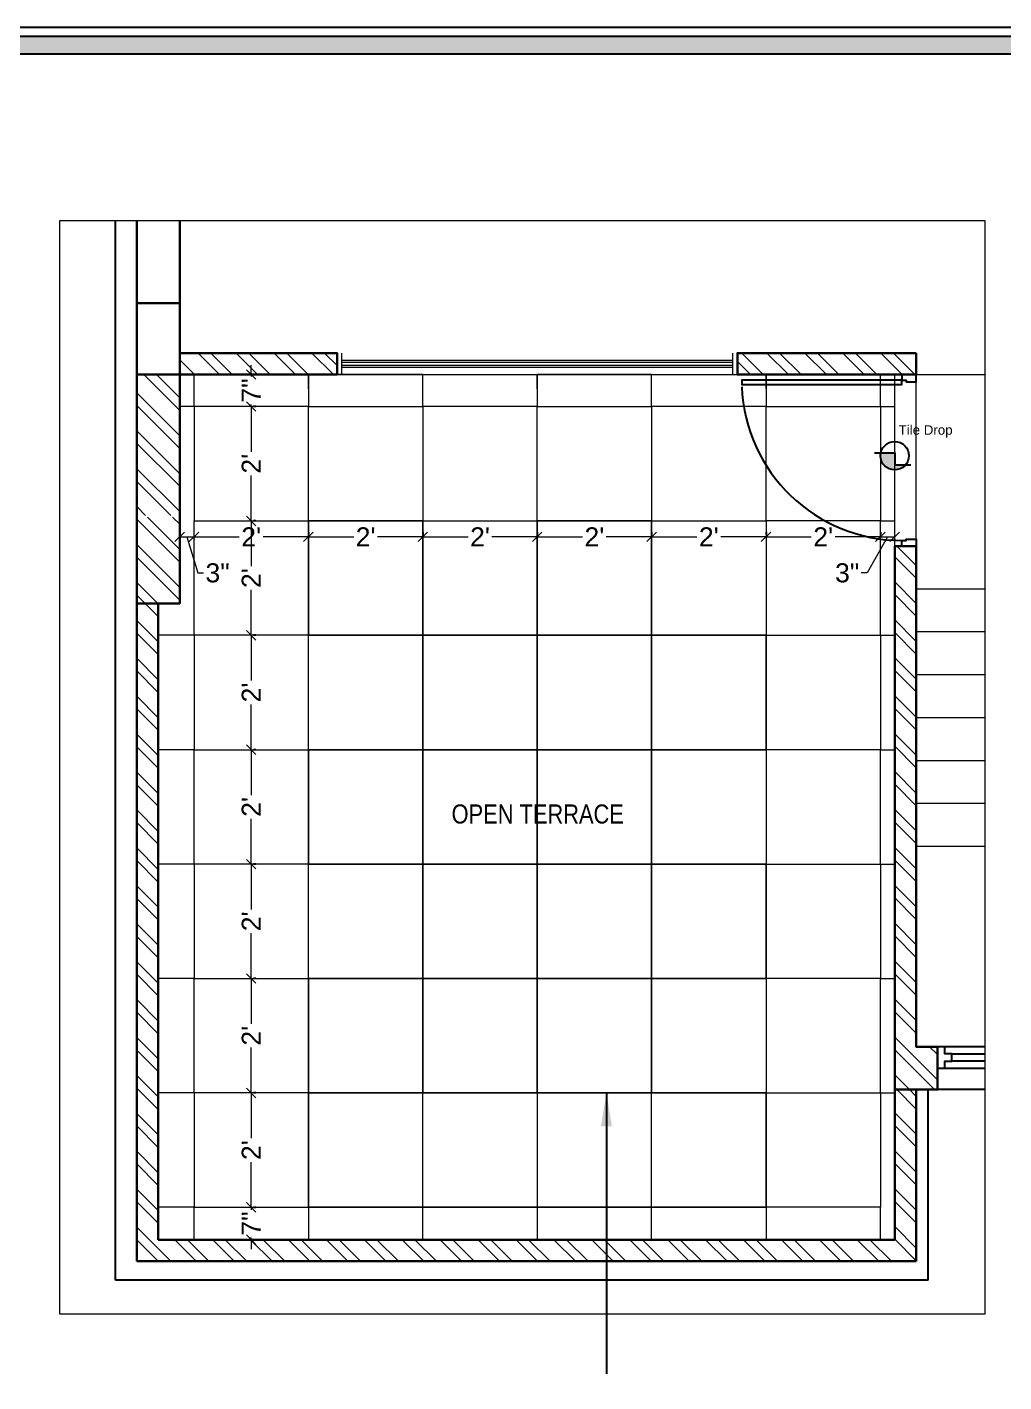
# Model space of a CAD drawing. Header units: millimetres. Extents: x 56222 to 3066687, y -650199 to -121287.
# Drawn here: x 153844 to 154049, y -179812 to -179527.7 of the extents above; entities that cross this region are included whole.
import ezdxf

# ---------------------------------------------------------------- set-up
doc = ezdxf.new("R2010")
doc.units = ezdxf.units.MM
doc.header["$MEASUREMENT"] = 0
doc.header["$PDMODE"] = 35
doc.layers.get('Defpoints').update_dxf_attribs({"color": 220})
for name, color, linetype in [('AR DOOR', 40, 'Continuous'), ('AR ELE-5', 134, 'Continuous'), ('WIN', 250, 'Continuous')]:
    doc.layers.add(name, color=color, linetype=linetype)
for name, color, linetype, lineweight in [('COLUMN', 1, 'Continuous', 30), ('dim05', 1, 'Continuous', 13), ('Electrical', 84, 'Continuous', 30), ('FIRST FLOOR ( DW_RAIL )', 7, 'Continuous', 9), ('FIRST FLOOR ( TEXT )', 7, 'Continuous', 9), ('FIRST FLOOR_( STAIR )', 251, 'Continuous', 9), ('GROUND FLOOR  ( PLINE )', 251, 'Continuous', 30), ('NAME PLATE', 7, 'Continuous', 25), ('SECOND FLOOR', 7, 'Continuous', 9), ('SECOND FLOOR  ( PLINE )', 251, 'Continuous', 30), ('wall', 7, 'Continuous', 30), ('XX~SLAB ( BEAM )~ ( DIM )', 7, 'Continuous', 9)]:
    doc.layers.add(name, color=color, linetype=linetype, lineweight=lineweight)
doc.layers.add('hatch', color=253, linetype='Continuous', lineweight=0, transparency=0.4)
doc.layers.add('XX~SLAB ( PLINE )', color=251, linetype='Continuous', plot=False)
doc.styles.add('Arial', font='arial.ttf')
doc.styles.add('Cn_BT_9 ( BOLD )', font='swisscb.ttf', dxfattribs={"height": 9})
doc.styles.add('KATHA', font='swissc.ttf')
doc.styles.get("Standard").update_dxf_attribs({"font": 'arial.ttf', "height": 6})
doc.dimstyles.new('Cn_BT_9 ( BOLD )', dxfattribs={"dimtxt": 9, "dimasz": 5, "dimexe": 1.5, "dimexo": 0, "dimgap": 0.09, "dimtad": 0, "dimzin": 3, "dimdsep": 46, "dimlunit": 4, "dimtxsty": 'Cn_BT_9 ( BOLD )', "dimblk": 'DOT', "dimcen": 0.09, "dimdle": 1.5, "dimclrd": 251, "dimclre": 251, "dimclrt": 5, "dimadec": 0, "dimazin": 0, "dimtfac": 0.75, "dimtofl": 0, "dimtmove": 0, "dimatfit": 3, "dimfxl": 0, "dimtolj": 1, "dimtzin": 0, "dimlwd": 15, "dimlwe": 15, "dimarcsym": 0})
doc.dimstyles.new('ISO-25', dxfattribs={"dimtxt": 2.5, "dimasz": 1, "dimexe": 0.5, "dimexo": 1, "dimtad": 0, "dimdec": 1, "dimlunit": 4, "dimtxsty": 'Standard', "dimblk": 'OBLIQUE', "dimcen": 2.5, "dimclrd": 1, "dimclre": 1, "dimclrt": 5, "dimadec": 0, "dimazin": 0, "dimtfac": 1, "dimtdec": 1, "dimtmove": 0, "dimatfit": 3, "dimfxl": 1, "dimlwd": -1, "dimarcsym": 0})
pattern_1 = [(135, (981.328, -40.4993), (-3.97747564, -3.97747564), []), (135, (981.328, -37.8477), (-3.97747564, -3.97747564), [])]

# ---------------------------------------------------------------- blocks, each defined once
blk = doc.blocks.new('LAYOUT FILE')
at = {"layer": 'NAME PLATE', "true_color": 0xd39e00}
h = blk.add_hatch(color=42, dxfattribs=at)
h.paths.add_polyline_path([(3346889.83, -513806.18), (3346889.83, -514260.7), (3347535.56, -514260.7), (3347535.56, -513806.18)])
h.paths.add_polyline_path([(3346894.36, -513810.71), (3347531.03, -513810.71), (3347531.03, -514256.17), (3346894.36, -514256.17)], flags=16)
at = {"layer": 'NAME PLATE', "color": 42, "true_color": 0xd39e00}
for points in [[(3346887.56, -513803.91), (3347537.83, -513803.91), (3347537.83, -514262.96), (3346887.56, -514262.96)], [(3346889.83, -513806.18), (3347535.56, -513806.18), (3347535.56, -514260.7), (3346889.83, -514260.7)], [(3346894.36, -513810.71), (3347531.03, -513810.71), (3347531.03, -514256.17), (3346894.36, -514256.17)]]:
    blk.add_lwpolyline(points, close=True, dxfattribs=at)
blk = doc.blocks.new('*U18')
for points in [[(0, 0), (0, 1120), (-30, 1120), (-30, 0)], [(40, 0), (0, 0), (0, -30), (-10, -30), (-10, -100), (40, -100)], [(-1160, 0), (-1120, 0), (-1120, -30), (-1110, -30), (-1110, -100), (-1160, -100)]]:
    blk.add_lwpolyline(points, close=True)
at = {"layer": 'AR ELE-5', "linetype": 'ByBlock', "ltscale": 15}
blk.add_arc((1.6, -0.7), 1121.6, 92.37301, 179.96526, dxfattribs=at)
blk = doc.blocks.new('DF DF D')
at = {"layer": 'WIN'}
h = blk.add_hatch(color=256, dxfattribs=at)
h.dxf.hatch_style = 1
h.paths.add_polyline_path([(3351769.17, -515756.21), (3351769.17, -515753.29, 0.049939), (3351768.58, -515753.23, 0.699776), (3351766.66, -515758.48), (3351766.66, -515756.21)])
blk.add_lwpolyline([(3351769.17, -515752), (3351769.17, -515756.21), (3351766.66, -515756.21), (3351766.66, -515759.61)], dxfattribs=at)
blk.add_circle((3351768.58, -515756.21), 2.98, dxfattribs=at)
blk = doc.blocks.new('_Oblique')
at = {"layer": 'wall', "color": 0, "lineweight": -2}
blk.add_line((-0.5, -0.5), (0.5, 0.5), dxfattribs=at)
blk = doc.blocks.new('*D268')
at = {"layer": 'Defpoints', "color": 0, "lineweight": 30, "transparency": 16777216}
for p in [(153891.05, -179600.63), (153891.05, -179607.33), (153891.05, -179607.33)]:
    blk.add_point(p, dxfattribs=at)
at = {"layer": 'dim05', "color": 1, "linetype": 'Continuous', "transparency": 16777216}
for p, q in [((153891.05, -179600.63), (153891.05, -179598.63)), ((153891.05, -179600.63), (153891.05, -179601.07)), ((153891.05, -179607.33), (153891.05, -179606.89)), ((153891.05, -179607.33), (153891.05, -179609.33))]:
    blk.add_line(p, q, dxfattribs=at)
at = {"layer": 'dim05', "color": 1, "linetype": 'Continuous', "lineweight": -2, "transparency": 16777216}
for p, q in [((153892.05, -179600.63), (153891.55, -179600.63)), ((153892.05, -179607.33), (153891.55, -179607.33))]:
    blk.add_line(p, q, dxfattribs=at)
at = {"layer": 'dim05', "color": 1, "transparency": 16777216, "xscale": 2, "yscale": 2, "zscale": 2}
for p, rotation in [((153891.05, -179600.63), 270), ((153891.05, -179607.33), 90)]:
    blk.add_blockref('_Oblique', p, dxfattribs=dict(at, rotation=rotation))
at = {"layer": 'dim05', "color": 5, "lineweight": 25, "transparency": 16777216, "insert": (153891.05, -179603.98), "char_height": 4, "attachment_point": 5, "rotation": 90, "style": 'Arial'}
blk.add_mtext('7"', dxfattribs=at)
blk = doc.blocks.new('*D269')
at = {"layer": 'Defpoints', "color": 0, "lineweight": 30, "transparency": 16777216}
for p in [(153891.05, -179607.33), (153891.05, -179631.33), (153891.05, -179631.33)]:
    blk.add_point(p, dxfattribs=at)
at = {"layer": 'dim05', "color": 1, "linetype": 'Continuous', "transparency": 16777216}
for p, q in [((153891.05, -179607.33), (153891.05, -179616.83)), ((153891.05, -179631.33), (153891.05, -179621.82))]:
    blk.add_line(p, q, dxfattribs=at)
at = {"layer": 'dim05', "color": 1, "linetype": 'Continuous', "lineweight": -2, "transparency": 16777216}
for p, q in [((153892.05, -179607.33), (153891.55, -179607.33)), ((153892.05, -179631.33), (153891.55, -179631.33))]:
    blk.add_line(p, q, dxfattribs=at)
at = {"layer": 'dim05', "color": 1, "transparency": 16777216, "xscale": 2, "yscale": 2, "zscale": 2}
for p, rotation in [((153891.05, -179607.33), 90), ((153891.05, -179631.33), 270)]:
    blk.add_blockref('_Oblique', p, dxfattribs=dict(at, rotation=rotation))
at = {"layer": 'dim05', "color": 5, "lineweight": 30, "transparency": 16777216, "insert": (153891.05, -179619.33), "char_height": 4, "attachment_point": 5, "rotation": 90, "style": 'Arial'}
blk.add_mtext("2'", dxfattribs=at)
blk = doc.blocks.new('*D270')
at = {"layer": 'Defpoints', "color": 0, "lineweight": 30, "transparency": 16777216}
for p in [(153891.05, -179631.33), (153891.05, -179655.33), (153891.05, -179655.33)]:
    blk.add_point(p, dxfattribs=at)
at = {"layer": 'dim05', "color": 1, "linetype": 'Continuous', "transparency": 16777216}
for p, q in [((153891.05, -179631.33), (153891.05, -179640.83)), ((153891.05, -179655.33), (153891.05, -179645.82))]:
    blk.add_line(p, q, dxfattribs=at)
at = {"layer": 'dim05', "color": 1, "linetype": 'Continuous', "lineweight": -2, "transparency": 16777216}
for p, q in [((153892.05, -179631.33), (153891.55, -179631.33)), ((153892.05, -179655.33), (153891.55, -179655.33))]:
    blk.add_line(p, q, dxfattribs=at)
at = {"layer": 'dim05', "color": 1, "transparency": 16777216, "xscale": 2, "yscale": 2, "zscale": 2}
for p, rotation in [((153891.05, -179631.33), 90), ((153891.05, -179655.33), 270)]:
    blk.add_blockref('_Oblique', p, dxfattribs=dict(at, rotation=rotation))
at = {"layer": 'dim05', "color": 5, "lineweight": 30, "transparency": 16777216, "insert": (153891.05, -179643.33), "char_height": 4, "attachment_point": 5, "rotation": 90, "style": 'Arial'}
blk.add_mtext("2'", dxfattribs=at)
blk = doc.blocks.new('*D271')
at = {"layer": 'Defpoints', "color": 0, "lineweight": 30, "transparency": 16777216}
for p in [(153891.05, -179655.33), (153891.05, -179679.33), (153891.05, -179679.33)]:
    blk.add_point(p, dxfattribs=at)
at = {"layer": 'dim05', "color": 1, "linetype": 'Continuous', "transparency": 16777216}
for p, q in [((153891.05, -179655.33), (153891.05, -179664.83)), ((153891.05, -179679.33), (153891.05, -179669.82))]:
    blk.add_line(p, q, dxfattribs=at)
at = {"layer": 'dim05', "color": 1, "linetype": 'Continuous', "lineweight": -2, "transparency": 16777216}
for p, q in [((153892.05, -179655.33), (153891.55, -179655.33)), ((153892.05, -179679.33), (153891.55, -179679.33))]:
    blk.add_line(p, q, dxfattribs=at)
at = {"layer": 'dim05', "color": 1, "transparency": 16777216, "xscale": 2, "yscale": 2, "zscale": 2}
for p, rotation in [((153891.05, -179655.33), 90), ((153891.05, -179679.33), 270)]:
    blk.add_blockref('_Oblique', p, dxfattribs=dict(at, rotation=rotation))
at = {"layer": 'dim05', "color": 5, "lineweight": 30, "transparency": 16777216, "insert": (153891.05, -179667.33), "char_height": 4, "attachment_point": 5, "rotation": 90, "style": 'Arial'}
blk.add_mtext("2'", dxfattribs=at)
blk = doc.blocks.new('*D272')
at = {"layer": 'Defpoints', "color": 0, "lineweight": 30, "transparency": 16777216}
for p in [(153891.05, -179679.33), (153891.05, -179703.33), (153891.05, -179703.33)]:
    blk.add_point(p, dxfattribs=at)
at = {"layer": 'dim05', "color": 1, "linetype": 'Continuous', "transparency": 16777216}
for p, q in [((153891.05, -179679.33), (153891.05, -179688.83)), ((153891.05, -179703.33), (153891.05, -179693.82))]:
    blk.add_line(p, q, dxfattribs=at)
at = {"layer": 'dim05', "color": 1, "linetype": 'Continuous', "lineweight": -2, "transparency": 16777216}
for p, q in [((153892.05, -179679.33), (153891.55, -179679.33)), ((153892.05, -179703.33), (153891.55, -179703.33))]:
    blk.add_line(p, q, dxfattribs=at)
at = {"layer": 'dim05', "color": 1, "transparency": 16777216, "xscale": 2, "yscale": 2, "zscale": 2}
for p, rotation in [((153891.05, -179679.33), 90), ((153891.05, -179703.33), 270)]:
    blk.add_blockref('_Oblique', p, dxfattribs=dict(at, rotation=rotation))
at = {"layer": 'dim05', "color": 5, "lineweight": 30, "transparency": 16777216, "insert": (153891.05, -179691.33), "char_height": 4, "attachment_point": 5, "rotation": 90, "style": 'Arial'}
blk.add_mtext("2'", dxfattribs=at)
blk = doc.blocks.new('*D273')
at = {"layer": 'Defpoints', "color": 0, "lineweight": 30, "transparency": 16777216}
for p in [(153891.05, -179703.33), (153891.05, -179727.33), (153891.05, -179727.33)]:
    blk.add_point(p, dxfattribs=at)
at = {"layer": 'dim05', "color": 1, "linetype": 'Continuous', "transparency": 16777216}
for p, q in [((153891.05, -179703.33), (153891.05, -179712.83)), ((153891.05, -179727.33), (153891.05, -179717.82))]:
    blk.add_line(p, q, dxfattribs=at)
at = {"layer": 'dim05', "color": 1, "linetype": 'Continuous', "lineweight": -2, "transparency": 16777216}
for p, q in [((153892.05, -179703.33), (153891.55, -179703.33)), ((153892.05, -179727.33), (153891.55, -179727.33))]:
    blk.add_line(p, q, dxfattribs=at)
at = {"layer": 'dim05', "color": 1, "transparency": 16777216, "xscale": 2, "yscale": 2, "zscale": 2}
for p, rotation in [((153891.05, -179703.33), 90), ((153891.05, -179727.33), 270)]:
    blk.add_blockref('_Oblique', p, dxfattribs=dict(at, rotation=rotation))
at = {"layer": 'dim05', "color": 5, "lineweight": 30, "transparency": 16777216, "insert": (153891.05, -179715.33), "char_height": 4, "attachment_point": 5, "rotation": 90, "style": 'Arial'}
blk.add_mtext("2'", dxfattribs=at)
blk = doc.blocks.new('*D274')
at = {"layer": 'Defpoints', "color": 0, "lineweight": 30, "transparency": 16777216}
for p in [(153891.05, -179727.33), (153891.05, -179751.33), (153891.05, -179751.33)]:
    blk.add_point(p, dxfattribs=at)
at = {"layer": 'dim05', "color": 1, "linetype": 'Continuous', "transparency": 16777216}
for p, q in [((153891.05, -179727.33), (153891.05, -179736.83)), ((153891.05, -179751.33), (153891.05, -179741.82))]:
    blk.add_line(p, q, dxfattribs=at)
at = {"layer": 'dim05', "color": 1, "linetype": 'Continuous', "lineweight": -2, "transparency": 16777216}
for p, q in [((153892.05, -179727.33), (153891.55, -179727.33)), ((153892.05, -179751.33), (153891.55, -179751.33))]:
    blk.add_line(p, q, dxfattribs=at)
at = {"layer": 'dim05', "color": 1, "transparency": 16777216, "xscale": 2, "yscale": 2, "zscale": 2}
for p, rotation in [((153891.05, -179727.33), 90), ((153891.05, -179751.33), 270)]:
    blk.add_blockref('_Oblique', p, dxfattribs=dict(at, rotation=rotation))
at = {"layer": 'dim05', "color": 5, "lineweight": 30, "transparency": 16777216, "insert": (153891.05, -179739.33), "char_height": 4, "attachment_point": 5, "rotation": 90, "style": 'Arial'}
blk.add_mtext("2'", dxfattribs=at)
blk = doc.blocks.new('*D275')
at = {"layer": 'Defpoints', "color": 0, "lineweight": 30, "transparency": 16777216}
for p in [(153891.05, -179751.33), (153891.05, -179775.33), (153891.05, -179775.33)]:
    blk.add_point(p, dxfattribs=at)
at = {"layer": 'dim05', "color": 1, "linetype": 'Continuous', "transparency": 16777216}
for p, q in [((153891.05, -179751.33), (153891.05, -179760.83)), ((153891.05, -179775.33), (153891.05, -179765.82))]:
    blk.add_line(p, q, dxfattribs=at)
at = {"layer": 'dim05', "color": 1, "linetype": 'Continuous', "lineweight": -2, "transparency": 16777216}
for p, q in [((153892.05, -179751.33), (153891.55, -179751.33)), ((153892.05, -179775.33), (153891.55, -179775.33))]:
    blk.add_line(p, q, dxfattribs=at)
at = {"layer": 'dim05', "color": 1, "transparency": 16777216, "xscale": 2, "yscale": 2, "zscale": 2}
for p, rotation in [((153891.05, -179751.33), 90), ((153891.05, -179775.33), 270)]:
    blk.add_blockref('_Oblique', p, dxfattribs=dict(at, rotation=rotation))
at = {"layer": 'dim05', "color": 5, "lineweight": 30, "transparency": 16777216, "insert": (153891.05, -179763.33), "char_height": 4, "attachment_point": 5, "rotation": 90, "style": 'Arial'}
blk.add_mtext("2'", dxfattribs=at)
blk = doc.blocks.new('*D276')
at = {"layer": 'Defpoints', "color": 0, "lineweight": 30, "transparency": 16777216}
for p in [(153891.05, -179775.33), (153891.05, -179782.13), (153891.05, -179782.13)]:
    blk.add_point(p, dxfattribs=at)
at = {"layer": 'dim05', "color": 1, "linetype": 'Continuous', "transparency": 16777216}
for p, q in [((153891.05, -179775.33), (153891.05, -179773.33)), ((153891.05, -179775.33), (153891.05, -179775.82)), ((153891.05, -179782.13), (153891.05, -179781.64)), ((153891.05, -179782.13), (153891.05, -179784.13))]:
    blk.add_line(p, q, dxfattribs=at)
at = {"layer": 'dim05', "color": 1, "linetype": 'Continuous', "lineweight": -2, "transparency": 16777216}
for p, q in [((153892.05, -179775.33), (153891.55, -179775.33)), ((153892.05, -179782.13), (153891.55, -179782.13))]:
    blk.add_line(p, q, dxfattribs=at)
at = {"layer": 'dim05', "color": 1, "transparency": 16777216, "xscale": 2, "yscale": 2, "zscale": 2}
for p, rotation in [((153891.05, -179775.33), 270), ((153891.05, -179782.13), 90)]:
    blk.add_blockref('_Oblique', p, dxfattribs=dict(at, rotation=rotation))
at = {"layer": 'dim05', "color": 5, "lineweight": 30, "transparency": 16777216, "insert": (153891.05, -179778.73), "char_height": 4, "attachment_point": 5, "rotation": 90, "style": 'Arial'}
blk.add_mtext('7"', dxfattribs=at)
blk = doc.blocks.new('*D277')
at = {"layer": 'Defpoints', "color": 0, "lineweight": 30, "transparency": 16777216}
for p in [(153876.05, -179634.08), (153879.05, -179634.08), (153879.05, -179634.68)]:
    blk.add_point(p, dxfattribs=at)
at = {"layer": 'dim05', "color": 1, "linetype": 'Continuous', "transparency": 16777216}
for p, q in [((153876.05, -179634.68), (153879.05, -179634.68)), ((153877.55, -179634.68), (153879.82, -179642.25)), ((153879.82, -179642.25), (153881.07, -179642.25))]:
    blk.add_line(p, q, dxfattribs=at)
at = {"layer": 'dim05', "color": 1, "linetype": 'Continuous', "lineweight": -2, "transparency": 16777216}
for p, q in [((153876.05, -179635.08), (153876.05, -179635.18)), ((153879.05, -179635.08), (153879.05, -179635.18))]:
    blk.add_line(p, q, dxfattribs=at)
at = {"layer": 'dim05', "color": 1, "transparency": 16777216, "xscale": 2, "yscale": 2, "zscale": 2, "rotation": 180}
blk.add_blockref('_Oblique', (153876.05, -179634.68), dxfattribs=at)
at = {"layer": 'dim05', "color": 1, "transparency": 16777216, "xscale": 2, "yscale": 2, "zscale": 2}
blk.add_blockref('_Oblique', (153879.05, -179634.68), dxfattribs=at)
at = {"layer": 'dim05', "color": 5, "lineweight": 30, "transparency": 16777216, "insert": (153883.99, -179642.25), "char_height": 4, "attachment_point": 5, "style": 'Arial'}
blk.add_mtext('3"', dxfattribs=at)
blk = doc.blocks.new('*D278')
at = {"layer": 'Defpoints', "color": 0, "lineweight": 30, "transparency": 16777216}
for p in [(153879.05, -179634.08), (153903.05, -179634.68), (153903.05, -179634.68)]:
    blk.add_point(p, dxfattribs=at)
at = {"layer": 'dim05', "color": 1, "linetype": 'Continuous', "transparency": 16777216}
for p, q in [((153879.05, -179634.68), (153888.55, -179634.68)), ((153903.05, -179634.68), (153893.55, -179634.68))]:
    blk.add_line(p, q, dxfattribs=at)
at = {"layer": 'dim05', "color": 1, "linetype": 'Continuous', "lineweight": -2, "transparency": 16777216}
for p, q in [((153879.05, -179635.08), (153879.05, -179635.18)), ((153903.05, -179633.68), (153903.05, -179634.18))]:
    blk.add_line(p, q, dxfattribs=at)
at = {"layer": 'dim05', "color": 1, "transparency": 16777216, "xscale": 2, "yscale": 2, "zscale": 2, "rotation": 180}
blk.add_blockref('_Oblique', (153879.05, -179634.68), dxfattribs=at)
at = {"layer": 'dim05', "color": 1, "transparency": 16777216, "xscale": 2, "yscale": 2, "zscale": 2}
blk.add_blockref('_Oblique', (153903.05, -179634.68), dxfattribs=at)
at = {"layer": 'dim05', "color": 5, "lineweight": 30, "transparency": 16777216, "insert": (153891.05, -179634.68), "char_height": 4, "attachment_point": 5, "style": 'Arial'}
blk.add_mtext("2'", dxfattribs=at)
blk = doc.blocks.new('*D279')
at = {"layer": 'Defpoints', "color": 0, "lineweight": 30, "transparency": 16777216}
for p in [(153903.05, -179634.68), (153927.05, -179634.68), (153927.05, -179634.68)]:
    blk.add_point(p, dxfattribs=at)
at = {"layer": 'dim05', "color": 1, "linetype": 'Continuous', "lineweight": -2, "transparency": 16777216}
for p, q in [((153903.05, -179633.68), (153903.05, -179634.18)), ((153927.05, -179633.68), (153927.05, -179634.18))]:
    blk.add_line(p, q, dxfattribs=at)
at = {"layer": 'dim05', "color": 1, "linetype": 'Continuous', "transparency": 16777216}
for p, q in [((153903.05, -179634.68), (153912.55, -179634.68)), ((153927.05, -179634.68), (153917.55, -179634.68))]:
    blk.add_line(p, q, dxfattribs=at)
at = {"layer": 'dim05', "color": 1, "transparency": 16777216, "xscale": 2, "yscale": 2, "zscale": 2, "rotation": 180}
blk.add_blockref('_Oblique', (153903.05, -179634.68), dxfattribs=at)
at = {"layer": 'dim05', "color": 1, "transparency": 16777216, "xscale": 2, "yscale": 2, "zscale": 2}
blk.add_blockref('_Oblique', (153927.05, -179634.68), dxfattribs=at)
at = {"layer": 'dim05', "color": 5, "lineweight": 30, "transparency": 16777216, "insert": (153915.05, -179634.68), "char_height": 4, "attachment_point": 5, "style": 'Arial'}
blk.add_mtext("2'", dxfattribs=at)
blk = doc.blocks.new('*D280')
at = {"layer": 'Defpoints', "color": 0, "lineweight": 30, "transparency": 16777216}
for p in [(153927.05, -179634.68), (153951.05, -179634.68), (153951.05, -179634.68)]:
    blk.add_point(p, dxfattribs=at)
at = {"layer": 'dim05', "color": 1, "linetype": 'Continuous', "lineweight": -2, "transparency": 16777216}
for p, q in [((153927.05, -179633.68), (153927.05, -179634.18)), ((153951.05, -179633.68), (153951.05, -179634.18))]:
    blk.add_line(p, q, dxfattribs=at)
at = {"layer": 'dim05', "color": 1, "linetype": 'Continuous', "transparency": 16777216}
for p, q in [((153927.05, -179634.68), (153936.55, -179634.68)), ((153951.05, -179634.68), (153941.55, -179634.68))]:
    blk.add_line(p, q, dxfattribs=at)
at = {"layer": 'dim05', "color": 1, "transparency": 16777216, "xscale": 2, "yscale": 2, "zscale": 2, "rotation": 180}
blk.add_blockref('_Oblique', (153927.05, -179634.68), dxfattribs=at)
at = {"layer": 'dim05', "color": 1, "transparency": 16777216, "xscale": 2, "yscale": 2, "zscale": 2}
blk.add_blockref('_Oblique', (153951.05, -179634.68), dxfattribs=at)
at = {"layer": 'dim05', "color": 5, "lineweight": 30, "transparency": 16777216, "insert": (153939.05, -179634.68), "char_height": 4, "attachment_point": 5, "style": 'Arial'}
blk.add_mtext("2'", dxfattribs=at)
blk = doc.blocks.new('*D281')
at = {"layer": 'Defpoints', "color": 0, "lineweight": 30, "transparency": 16777216}
for p in [(153951.05, -179634.68), (153975.05, -179634.68), (153975.05, -179634.68)]:
    blk.add_point(p, dxfattribs=at)
at = {"layer": 'dim05', "color": 1, "linetype": 'Continuous', "lineweight": -2, "transparency": 16777216}
for p, q in [((153951.05, -179633.68), (153951.05, -179634.18)), ((153975.05, -179633.68), (153975.05, -179634.18))]:
    blk.add_line(p, q, dxfattribs=at)
at = {"layer": 'dim05', "color": 1, "linetype": 'Continuous', "transparency": 16777216}
for p, q in [((153951.05, -179634.68), (153960.55, -179634.68)), ((153975.05, -179634.68), (153965.55, -179634.68))]:
    blk.add_line(p, q, dxfattribs=at)
at = {"layer": 'dim05', "color": 1, "transparency": 16777216, "xscale": 2, "yscale": 2, "zscale": 2, "rotation": 180}
blk.add_blockref('_Oblique', (153951.05, -179634.68), dxfattribs=at)
at = {"layer": 'dim05', "color": 1, "transparency": 16777216, "xscale": 2, "yscale": 2, "zscale": 2}
blk.add_blockref('_Oblique', (153975.05, -179634.68), dxfattribs=at)
at = {"layer": 'dim05', "color": 5, "lineweight": 30, "transparency": 16777216, "insert": (153963.05, -179634.68), "char_height": 4, "attachment_point": 5, "style": 'Arial'}
blk.add_mtext("2'", dxfattribs=at)
blk = doc.blocks.new('*D282')
at = {"layer": 'Defpoints', "color": 0, "lineweight": 30, "transparency": 16777216}
for p in [(153975.05, -179634.68), (153999.05, -179634.68), (153999.05, -179634.68)]:
    blk.add_point(p, dxfattribs=at)
at = {"layer": 'dim05', "color": 1, "linetype": 'Continuous', "lineweight": -2, "transparency": 16777216}
for p, q in [((153975.05, -179633.68), (153975.05, -179634.18)), ((153999.05, -179633.68), (153999.05, -179634.18))]:
    blk.add_line(p, q, dxfattribs=at)
at = {"layer": 'dim05', "color": 1, "linetype": 'Continuous', "transparency": 16777216}
for p, q in [((153975.05, -179634.68), (153984.55, -179634.68)), ((153999.05, -179634.68), (153989.55, -179634.68))]:
    blk.add_line(p, q, dxfattribs=at)
at = {"layer": 'dim05', "color": 1, "transparency": 16777216, "xscale": 2, "yscale": 2, "zscale": 2, "rotation": 180}
blk.add_blockref('_Oblique', (153975.05, -179634.68), dxfattribs=at)
at = {"layer": 'dim05', "color": 1, "transparency": 16777216, "xscale": 2, "yscale": 2, "zscale": 2}
blk.add_blockref('_Oblique', (153999.05, -179634.68), dxfattribs=at)
at = {"layer": 'dim05', "color": 5, "lineweight": 30, "transparency": 16777216, "insert": (153987.05, -179634.68), "char_height": 4, "attachment_point": 5, "style": 'Arial'}
blk.add_mtext("2'", dxfattribs=at)
blk = doc.blocks.new('*D283')
at = {"layer": 'Defpoints', "color": 0, "lineweight": 30, "transparency": 16777216}
for p in [(153999.05, -179634.68), (154023.05, -179634.68), (154023.05, -179634.68)]:
    blk.add_point(p, dxfattribs=at)
at = {"layer": 'dim05', "color": 1, "linetype": 'Continuous', "lineweight": -2, "transparency": 16777216}
for p, q in [((153999.05, -179633.68), (153999.05, -179634.18)), ((154023.05, -179633.68), (154023.05, -179634.18))]:
    blk.add_line(p, q, dxfattribs=at)
at = {"layer": 'dim05', "color": 1, "linetype": 'Continuous', "transparency": 16777216}
for p, q in [((153999.05, -179634.68), (154008.55, -179634.68)), ((154023.05, -179634.68), (154013.55, -179634.68))]:
    blk.add_line(p, q, dxfattribs=at)
at = {"layer": 'dim05', "color": 1, "transparency": 16777216, "xscale": 2, "yscale": 2, "zscale": 2, "rotation": 180}
blk.add_blockref('_Oblique', (153999.05, -179634.68), dxfattribs=at)
at = {"layer": 'dim05', "color": 1, "transparency": 16777216, "xscale": 2, "yscale": 2, "zscale": 2}
blk.add_blockref('_Oblique', (154023.05, -179634.68), dxfattribs=at)
at = {"layer": 'dim05', "color": 5, "lineweight": 30, "transparency": 16777216, "insert": (154011.05, -179634.68), "char_height": 4, "attachment_point": 5, "style": 'Arial'}
blk.add_mtext("2'", dxfattribs=at)
blk = doc.blocks.new('*D284')
at = {"layer": 'Defpoints', "color": 0, "lineweight": 30, "transparency": 16777216}
for p in [(154023.05, -179634.68), (154026.05, -179634.3), (154026.05, -179634.68)]:
    blk.add_point(p, dxfattribs=at)
at = {"layer": 'dim05', "color": 1, "linetype": 'Continuous', "transparency": 16777216}
for p, q in [((154024.55, -179634.68), (154020.25, -179642.25)), ((154023.05, -179634.68), (154026.05, -179634.68)), ((154020.25, -179642.25), (154019, -179642.25))]:
    blk.add_line(p, q, dxfattribs=at)
at = {"layer": 'dim05', "color": 1, "linetype": 'Continuous', "lineweight": -2, "transparency": 16777216}
for p, q in [((154023.05, -179633.68), (154023.05, -179634.18)), ((154026.05, -179635.3), (154026.05, -179635.18))]:
    blk.add_line(p, q, dxfattribs=at)
at = {"layer": 'dim05', "color": 1, "transparency": 16777216, "xscale": 2, "yscale": 2, "zscale": 2, "rotation": 180}
blk.add_blockref('_Oblique', (154023.05, -179634.68), dxfattribs=at)
at = {"layer": 'dim05', "color": 1, "transparency": 16777216, "xscale": 2, "yscale": 2, "zscale": 2}
blk.add_blockref('_Oblique', (154026.05, -179634.68), dxfattribs=at)
at = {"layer": 'dim05', "color": 5, "lineweight": 30, "transparency": 16777216, "insert": (154016.08, -179642.25), "char_height": 4, "attachment_point": 5, "style": 'Arial'}
blk.add_mtext('3"', dxfattribs=at)
blk = doc.blocks.new('_Dot')
at = {"color": 0, "linetype": 'ByBlock', "lineweight": -2}
blk.add_line((-0.5, 0), (-1, 0), dxfattribs=at)
at = {"color": 0, "linetype": 'ByBlock', "const_width": 0.5}
blk.add_lwpolyline([(-0.25, 0, 1), (0.25, 0, 1)], format="xyb", close=True, dxfattribs=at)

msp = doc.modelspace()

# ---------------------------------------------------------------- hatches: boundary and pattern name
at = {"layer": 'hatch', "lineweight": 0, "true_color": 0x636466, "transparency": 33554610}
h = msp.add_hatch(dxfattribs=at)
h.set_pattern_fill('ANSI32', color=251, scale=15, angle=90, style=0)
h.set_pattern_definition(pattern_1)
h.paths.add_polyline_path([(153909.051, -179596.133), (153876.051, -179596.133), (153876.051, -179600.633), (153909.051, -179600.633)])
h = msp.add_hatch(dxfattribs=at)
h.set_pattern_fill('ANSI32', color=251, scale=15, angle=90, style=0)
h.set_pattern_definition(pattern_1)
h.paths.add_polyline_path([(154030.551, -179596.133), (154015.185, -179596.133), (153993.051, -179596.133), (153993.051, -179600.633), (154030.551, -179600.633)])
h = msp.add_hatch(dxfattribs=at)
h.set_pattern_fill('ANSI32', color=251, scale=15, angle=90, style=0)
h.set_pattern_definition(pattern_1)
h.paths.add_polyline_path([(153876.051, -179600.633), (153867.051, -179600.633), (153867.051, -179648.633), (153876.051, -179648.633)])
h.paths.add_polyline_path([(153868.531, -179630.181), (153875.623, -179630.181), (153875.623, -179630.544), (153868.531, -179630.544)], flags=16)
h = msp.add_hatch(dxfattribs=at)
h.set_pattern_fill('ANSI32', color=251, scale=15, angle=90, style=0)
h.set_pattern_definition(pattern_1)
h.paths.add_polyline_path([(154035.051, -179741.633), (154030.551, -179741.633), (154030.551, -179636.633), (154027.551, -179636.633), (154026.051, -179636.633), (154026.051, -179750.633), (154035.051, -179750.633)])
h = msp.add_hatch(dxfattribs=at)
h.set_pattern_fill('ANSI32', color=251, scale=15, angle=90, style=0)
h.set_pattern_definition(pattern_1)
h.paths.add_polyline_path([(154030.551, -179750.633), (154026.051, -179750.633), (154026.051, -179782.134), (153871.551, -179782.134), (153871.551, -179648.633), (153867.051, -179648.633), (153867.051, -179786.634), (154030.551, -179786.634)])

# ---------------------------------------------------------------- linework, layer by layer
at = {"layer": 'COLUMN'}
msp.add_lwpolyline([(153867.051, -179585.633), (153876.051, -179585.633), (153876.051, -179600.633), (153867.051, -179600.633)], close=True, dxfattribs=at)
at = {"layer": 'FIRST FLOOR ( DW_RAIL )'}
for points in [[(153910.051, -179600.633), (153910.051, -179596.133)], [(153992.051, -179596.133), (153992.051, -179600.633)]]:
    msp.add_lwpolyline(points, dxfattribs=at)
for points in [[(153910.051, -179597.633), (153992.051, -179597.633), (153992.051, -179598.133), (153910.051, -179598.133)], [(153910.051, -179598.633), (153992.051, -179598.633), (153992.051, -179599.133), (153910.051, -179599.133)]]:
    msp.add_lwpolyline(points, close=True, dxfattribs=at)
at = {"layer": 'FIRST FLOOR_( STAIR )'}
for p, q in [((154044.962, -179645.633), (154030.551, -179645.633)), ((154044.962, -179654.633), (154030.551, -179654.633)), ((154044.962, -179663.633), (154030.551, -179663.633)), ((154044.962, -179672.633), (154030.551, -179672.633)), ((154044.962, -179681.633), (154030.551, -179681.633)), ((154044.962, -179690.633), (154030.551, -179690.633)), ((154044.962, -179699.633), (154030.551, -179699.633))]:
    msp.add_line(p, q, dxfattribs=at)
at = {"layer": 'GROUND FLOOR  ( PLINE )', "lineweight": 0}
msp.add_lwpolyline([(153850.906, -179568.338), (154044.962, -179568.338), (154044.962, -179797.763), (153850.906, -179797.763)], close=True, dxfattribs=at)
at = {"layer": 'SECOND FLOOR'}
for p, q in [((153876.051, -179596.133), (153876.051, -179568.338)), ((153876.051, -179596.133), (153909.051, -179596.133)), ((153909.051, -179600.633), (153909.051, -179596.133)), ((153993.051, -179596.133), (154030.551, -179596.133)), ((153993.051, -179600.633), (153993.051, -179596.133)), ((154030.551, -179600.633), (154030.551, -179596.133)), ((153876.051, -179600.633), (154030.551, -179600.633)), ((153876.051, -179648.633), (153876.051, -179600.633)), ((154026.051, -179750.633), (154026.051, -179600.633)), ((154026.051, -179750.633), (154026.051, -179600.633)), ((154026.051, -179636.633), (154030.551, -179636.633)), ((154030.551, -179741.633), (154030.551, -179636.633)), ((153876.051, -179648.633), (153867.051, -179648.633)), ((154044.962, -179741.633), (154030.551, -179741.633))]:
    msp.add_line(p, q, dxfattribs=at)
at = {"layer": 'SECOND FLOOR  ( PLINE )'}
for p, q in [((153867.051, -179568.338), (153867.051, -179786.634)), ((153871.551, -179648.633), (153871.551, -179782.134)), ((154026.051, -179782.134), (154026.051, -179750.633)), ((154030.551, -179786.634), (154030.551, -179750.633)), ((154026.051, -179782.134), (153871.551, -179782.134)), ((154030.551, -179786.634), (153867.051, -179786.634))]:
    msp.add_line(p, q, dxfattribs=at)
for points in [[(153867.051, -179568.338), (153867.051, -179648.633), (153876.051, -179648.633), (153876.051, -179600.633), (153909.051, -179600.633), (153909.051, -179596.133), (153876.051, -179596.133), (153876.051, -179568.338)], [(154035.051, -179750.633), (154026.051, -179750.633), (154026.051, -179636.633), (154030.551, -179636.633), (154030.551, -179741.633), (154035.051, -179741.633), (154035.051, -179750.633), (154035.051, -179750.633)]]:
    msp.add_lwpolyline(points, dxfattribs=at)
msp.add_lwpolyline([(154030.551, -179596.133), (153993.051, -179596.133), (153993.051, -179600.633), (154030.551, -179600.633)], close=True, dxfattribs=at)
at = {"layer": 'XX~SLAB ( BEAM )~ ( DIM )', "color": 251, "lineweight": 0, "true_color": 0x636466}
for p, q in [((153903.051, -179603.633), (153903.051, -179600.75)), ((153951.051, -179603.633), (153951.051, -179600.75)), ((153999.051, -179603.633), (153999.051, -179600.75)), ((153879.051, -179607.325), (153876.051, -179607.325)), ((154023.051, -179607.325), (154026.051, -179607.325)), ((154023.051, -179631.325), (154026.051, -179631.325)), ((153879.051, -179655.325), (153871.551, -179655.325)), ((154023.051, -179655.325), (154026.051, -179655.325)), ((153879.051, -179679.325), (153871.551, -179679.325)), ((154023.051, -179679.325), (154026.051, -179679.325)), ((153879.051, -179703.325), (153871.551, -179703.325)), ((154023.051, -179703.325), (154026.051, -179703.325)), ((153879.051, -179727.325), (153871.551, -179727.325)), ((154023.051, -179727.325), (154026.051, -179727.325)), ((153879.051, -179751.325), (153871.551, -179751.325)), ((154023.051, -179751.325), (154026.051, -179751.325)), ((153879.051, -179775.325), (153871.551, -179775.325))]:
    msp.add_line(p, q, dxfattribs=at)
for points in [[(153879.051, -179600.633), (153903.051, -179600.633), (153903.051, -179607.325), (153879.051, -179607.325)], [(153927.051, -179600.633), (153903.051, -179600.633), (153903.051, -179607.325), (153927.051, -179607.325)], [(153927.051, -179600.633), (153951.051, -179600.633), (153951.051, -179607.325), (153927.051, -179607.325)], [(153975.051, -179600.633), (153951.051, -179600.633), (153951.051, -179607.325), (153975.051, -179607.325)], [(153975.051, -179600.633), (153999.051, -179600.633), (153999.051, -179607.325), (153975.051, -179607.325)], [(154023.051, -179600.633), (153999.051, -179600.633), (153999.051, -179607.325), (154023.051, -179607.325)], [(153879.051, -179631.325), (153903.051, -179631.325), (153903.051, -179607.325), (153879.051, -179607.325)], [(153927.051, -179631.325), (153903.051, -179631.325), (153903.051, -179607.325), (153927.051, -179607.325)], [(153927.051, -179631.325), (153951.051, -179631.325), (153951.051, -179607.325), (153927.051, -179607.325)], [(153975.051, -179631.325), (153951.051, -179631.325), (153951.051, -179607.325), (153975.051, -179607.325)], [(153975.051, -179631.325), (153999.051, -179631.325), (153999.051, -179607.325), (153975.051, -179607.325)], [(154023.051, -179631.325), (153999.051, -179631.325), (153999.051, -179607.325), (154023.051, -179607.325)], [(153879.051, -179631.325), (153903.051, -179631.325), (153903.051, -179655.325), (153879.051, -179655.325)], [(153927.051, -179631.325), (153903.051, -179631.325), (153903.051, -179655.325), (153927.051, -179655.325)], [(153903.051, -179631.325), (153927.051, -179631.325), (153927.051, -179655.325), (153903.051, -179655.325)], [(153903.051, -179631.325), (153927.051, -179631.325), (153927.051, -179655.325), (153903.051, -179655.325)], [(153903.051, -179631.325), (153927.051, -179631.325), (153927.051, -179655.325), (153903.051, -179655.325)], [(153927.051, -179631.325), (153951.051, -179631.325), (153951.051, -179655.325), (153927.051, -179655.325)], [(153927.051, -179631.325), (153951.051, -179631.325), (153951.051, -179655.325), (153927.051, -179655.325)], [(153927.051, -179631.325), (153951.051, -179631.325), (153951.051, -179655.325), (153927.051, -179655.325)], [(153927.051, -179631.325), (153951.051, -179631.325), (153951.051, -179655.325), (153927.051, -179655.325)], [(153975.051, -179631.325), (153951.051, -179631.325), (153951.051, -179655.325), (153975.051, -179655.325)], [(153951.051, -179631.325), (153975.051, -179631.325), (153975.051, -179655.325), (153951.051, -179655.325)], [(153951.051, -179631.325), (153975.051, -179631.325), (153975.051, -179655.325), (153951.051, -179655.325)], [(153951.051, -179631.325), (153975.051, -179631.325), (153975.051, -179655.325), (153951.051, -179655.325)], [(153975.051, -179631.325), (153999.051, -179631.325), (153999.051, -179655.325), (153975.051, -179655.325)], [(153975.051, -179631.325), (153999.051, -179631.325), (153999.051, -179655.325), (153975.051, -179655.325)], [(153975.051, -179631.325), (153999.051, -179631.325), (153999.051, -179655.325), (153975.051, -179655.325)], [(153975.051, -179631.325), (153999.051, -179631.325), (153999.051, -179655.325), (153975.051, -179655.325)], [(154023.051, -179631.325), (153999.051, -179631.325), (153999.051, -179655.325), (154023.051, -179655.325)], [(153879.051, -179679.325), (153903.051, -179679.325), (153903.051, -179655.325), (153879.051, -179655.325)], [(153927.051, -179679.325), (153903.051, -179679.325), (153903.051, -179655.325), (153927.051, -179655.325)], [(153903.051, -179655.325), (153927.051, -179655.325), (153927.051, -179679.325), (153903.051, -179679.325)], [(153903.051, -179655.325), (153927.051, -179655.325), (153927.051, -179679.325), (153903.051, -179679.325)], [(153903.051, -179655.325), (153927.051, -179655.325), (153927.051, -179679.325), (153903.051, -179679.325)], [(153927.051, -179679.325), (153951.051, -179679.325), (153951.051, -179655.325), (153927.051, -179655.325)], [(153927.051, -179655.325), (153951.051, -179655.325), (153951.051, -179679.325), (153927.051, -179679.325)], [(153927.051, -179655.325), (153951.051, -179655.325), (153951.051, -179679.325), (153927.051, -179679.325)], [(153927.051, -179655.325), (153951.051, -179655.325), (153951.051, -179679.325), (153927.051, -179679.325)], [(153975.051, -179679.325), (153951.051, -179679.325), (153951.051, -179655.325), (153975.051, -179655.325)], [(153951.051, -179655.325), (153975.051, -179655.325), (153975.051, -179679.325), (153951.051, -179679.325)], [(153951.051, -179655.325), (153975.051, -179655.325), (153975.051, -179679.325), (153951.051, -179679.325)], [(153951.051, -179655.325), (153975.051, -179655.325), (153975.051, -179679.325), (153951.051, -179679.325)], [(153975.051, -179679.325), (153999.051, -179679.325), (153999.051, -179655.325), (153975.051, -179655.325)], [(153975.051, -179655.325), (153999.051, -179655.325), (153999.051, -179679.325), (153975.051, -179679.325)], [(153975.051, -179655.325), (153999.051, -179655.325), (153999.051, -179679.325), (153975.051, -179679.325)], [(153975.051, -179655.325), (153999.051, -179655.325), (153999.051, -179679.325), (153975.051, -179679.325)], [(154023.051, -179679.325), (153999.051, -179679.325), (153999.051, -179655.325), (154023.051, -179655.325)], [(153879.051, -179679.325), (153903.051, -179679.325), (153903.051, -179703.325), (153879.051, -179703.325)], [(153927.051, -179679.325), (153903.051, -179679.325), (153903.051, -179703.325), (153927.051, -179703.325)], [(153903.051, -179679.325), (153927.051, -179679.325), (153927.051, -179703.325), (153903.051, -179703.325)], [(153903.051, -179679.325), (153927.051, -179679.325), (153927.051, -179703.325), (153903.051, -179703.325)], [(153903.051, -179679.325), (153927.051, -179679.325), (153927.051, -179703.325), (153903.051, -179703.325)], [(153927.051, -179679.325), (153951.051, -179679.325), (153951.051, -179703.325), (153927.051, -179703.325)], [(153927.051, -179679.325), (153951.051, -179679.325), (153951.051, -179703.325), (153927.051, -179703.325)], [(153927.051, -179679.325), (153951.051, -179679.325), (153951.051, -179703.325), (153927.051, -179703.325)], [(153927.051, -179679.325), (153951.051, -179679.325), (153951.051, -179703.325), (153927.051, -179703.325)], [(153975.051, -179679.325), (153951.051, -179679.325), (153951.051, -179703.325), (153975.051, -179703.325)], [(153951.051, -179679.325), (153975.051, -179679.325), (153975.051, -179703.325), (153951.051, -179703.325)], [(153951.051, -179679.325), (153975.051, -179679.325), (153975.051, -179703.325), (153951.051, -179703.325)], [(153951.051, -179679.325), (153975.051, -179679.325), (153975.051, -179703.325), (153951.051, -179703.325)], [(153975.051, -179679.325), (153999.051, -179679.325), (153999.051, -179703.325), (153975.051, -179703.325)], [(153975.051, -179679.325), (153999.051, -179679.325), (153999.051, -179703.325), (153975.051, -179703.325)], [(153975.051, -179679.325), (153999.051, -179679.325), (153999.051, -179703.325), (153975.051, -179703.325)], [(153975.051, -179679.325), (153999.051, -179679.325), (153999.051, -179703.325), (153975.051, -179703.325)], [(154023.051, -179679.325), (153999.051, -179679.325), (153999.051, -179703.325), (154023.051, -179703.325)], [(153879.051, -179727.325), (153903.051, -179727.325), (153903.051, -179703.325), (153879.051, -179703.325)], [(153927.051, -179727.325), (153903.051, -179727.325), (153903.051, -179703.325), (153927.051, -179703.325)], [(153903.051, -179703.325), (153927.051, -179703.325), (153927.051, -179727.325), (153903.051, -179727.325)], [(153903.051, -179703.325), (153927.051, -179703.325), (153927.051, -179727.325), (153903.051, -179727.325)], [(153903.051, -179703.325), (153927.051, -179703.325), (153927.051, -179727.325), (153903.051, -179727.325)], [(153927.051, -179727.325), (153951.051, -179727.325), (153951.051, -179703.325), (153927.051, -179703.325)], [(153927.051, -179703.325), (153951.051, -179703.325), (153951.051, -179727.325), (153927.051, -179727.325)], [(153927.051, -179703.325), (153951.051, -179703.325), (153951.051, -179727.325), (153927.051, -179727.325)], [(153927.051, -179703.325), (153951.051, -179703.325), (153951.051, -179727.325), (153927.051, -179727.325)], [(153975.051, -179727.325), (153951.051, -179727.325), (153951.051, -179703.325), (153975.051, -179703.325)], [(153951.051, -179703.325), (153975.051, -179703.325), (153975.051, -179727.325), (153951.051, -179727.325)], [(153951.051, -179703.325), (153975.051, -179703.325), (153975.051, -179727.325), (153951.051, -179727.325)], [(153951.051, -179703.325), (153975.051, -179703.325), (153975.051, -179727.325), (153951.051, -179727.325)], [(153975.051, -179727.325), (153999.051, -179727.325), (153999.051, -179703.325), (153975.051, -179703.325)], [(153975.051, -179703.325), (153999.051, -179703.325), (153999.051, -179727.325), (153975.051, -179727.325)], [(153975.051, -179703.325), (153999.051, -179703.325), (153999.051, -179727.325), (153975.051, -179727.325)], [(153975.051, -179703.325), (153999.051, -179703.325), (153999.051, -179727.325), (153975.051, -179727.325)], [(154023.051, -179727.325), (153999.051, -179727.325), (153999.051, -179703.325), (154023.051, -179703.325)], [(153879.051, -179727.325), (153903.051, -179727.325), (153903.051, -179751.325), (153879.051, -179751.325)], [(153927.051, -179727.325), (153903.051, -179727.325), (153903.051, -179751.325), (153927.051, -179751.325)], [(153903.051, -179727.325), (153927.051, -179727.325), (153927.051, -179751.325), (153903.051, -179751.325)], [(153903.051, -179727.325), (153927.051, -179727.325), (153927.051, -179751.325), (153903.051, -179751.325)], [(153903.051, -179727.325), (153927.051, -179727.325), (153927.051, -179751.325), (153903.051, -179751.325)], [(153927.051, -179727.325), (153951.051, -179727.325), (153951.051, -179751.325), (153927.051, -179751.325)], [(153927.051, -179727.325), (153951.051, -179727.325), (153951.051, -179751.325), (153927.051, -179751.325)], [(153927.051, -179727.325), (153951.051, -179727.325), (153951.051, -179751.325), (153927.051, -179751.325)], [(153927.051, -179727.325), (153951.051, -179727.325), (153951.051, -179751.325), (153927.051, -179751.325)], [(153975.051, -179727.325), (153951.051, -179727.325), (153951.051, -179751.325), (153975.051, -179751.325)], [(153951.051, -179727.325), (153975.051, -179727.325), (153975.051, -179751.325), (153951.051, -179751.325)], [(153951.051, -179727.325), (153975.051, -179727.325), (153975.051, -179751.325), (153951.051, -179751.325)], [(153951.051, -179727.325), (153975.051, -179727.325), (153975.051, -179751.325), (153951.051, -179751.325)], [(153975.051, -179727.325), (153999.051, -179727.325), (153999.051, -179751.325), (153975.051, -179751.325)], [(153975.051, -179727.325), (153999.051, -179727.325), (153999.051, -179751.325), (153975.051, -179751.325)], [(153975.051, -179727.325), (153999.051, -179727.325), (153999.051, -179751.325), (153975.051, -179751.325)], [(153975.051, -179727.325), (153999.051, -179727.325), (153999.051, -179751.325), (153975.051, -179751.325)], [(154023.051, -179727.325), (153999.051, -179727.325), (153999.051, -179751.325), (154023.051, -179751.325)], [(153879.051, -179775.325), (153903.051, -179775.325), (153903.051, -179751.325), (153879.051, -179751.325)], [(153927.051, -179751.325), (153903.051, -179751.325), (153903.051, -179775.325), (153927.051, -179775.325)], [(153927.051, -179751.325), (153951.051, -179751.325), (153951.051, -179775.325), (153927.051, -179775.325)], [(153975.051, -179751.325), (153951.051, -179751.325), (153951.051, -179775.325), (153975.051, -179775.325)], [(153975.051, -179751.325), (153999.051, -179751.325), (153999.051, -179775.325), (153975.051, -179775.325)], [(154023.051, -179775.325), (153999.051, -179775.325), (153999.051, -179751.325), (154023.051, -179751.325)], [(153879.051, -179775.325), (153903.051, -179775.325), (153903.051, -179782.134), (153879.051, -179782.134)], [(153927.051, -179775.325), (153903.051, -179775.325), (153903.051, -179782.134), (153927.051, -179782.134)], [(153927.051, -179775.325), (153951.051, -179775.325), (153951.051, -179782.134), (153927.051, -179782.134)], [(153975.051, -179775.325), (153951.051, -179775.325), (153951.051, -179782.134), (153975.051, -179782.134)], [(153975.051, -179775.325), (153999.051, -179775.325), (153999.051, -179782.134), (153975.051, -179782.134)], [(154023.051, -179775.325), (153999.051, -179775.325), (153999.051, -179782.134), (154023.051, -179782.134)], [(154023.051, -179775.325), (153999.051, -179775.325), (153999.051, -179782.134), (154023.051, -179782.134)]]:
    msp.add_lwpolyline(points, close=True, dxfattribs=at)
msp.add_lwpolyline([(154030.551, -179647.863), (154030.551, -179600.633), (154044.962, -179600.633)], dxfattribs=at)
at = {"layer": 'XX~SLAB ( PLINE )'}
for p, q in [((153862.551, -179790.634), (153862.551, -179568.338)), ((154044.962, -179750.633), (154026.051, -179750.633)), ((154033.051, -179790.634), (154033.051, -179750.633)), ((154033.051, -179790.634), (153862.551, -179790.634))]:
    msp.add_line(p, q, dxfattribs=at)
for points in [[(154044.962, -179744.633), (154038.051, -179744.633), (154038.051, -179743.133), (154036.551, -179743.133), (154036.551, -179741.633), (154035.051, -179741.633), (154035.051, -179746.133), (154036.551, -179746.133), (154036.551, -179744.633), (154038.051, -179744.633), (154038.051, -179743.133), (154044.962, -179743.133)], [(154044.962, -179741.633), (154035.051, -179741.633), (154035.051, -179746.133), (154044.962, -179746.133)]]:
    msp.add_lwpolyline(points, dxfattribs=at)

# ---------------------------------------------------------------- block references
at = {"lineweight": 35, "rotation": 89.99999999999999}
msp.add_blockref('DF DF D', (-361730.155, -3531386.237), dxfattribs=at)
at = {"layer": 'AR DOOR', "linetype": 'ByBlock', "lineweight": -2, "extrusion": (0, 0, -1), "xscale": -0.02999999999996949, "yscale": 0.02999999999996949, "zscale": -0.02999999999996949, "rotation": 270}
msp.add_blockref('*U18', (-154027.551, -179601.833), dxfattribs=at)
at = {"layer": 'NAME PLATE', "lineweight": 0, "xscale": 0.8274979291973499, "yscale": 0.8274979291973499, "zscale": 0.8274979291973499}
msp.add_blockref('LAYOUT FILE', (-2615928.436, 245643.936), dxfattribs=at)

# ---------------------------------------------------------------- texts
at = {"layer": 'Electrical', "color": 240, "true_color": 0xed1f24, "transparency": 33554687, "insert": (154032.539, -179612.55), "char_height": 2, "attachment_point": 5}
msp.add_mtext('Tile Drop', dxfattribs=at)
at = {"layer": 'FIRST FLOOR ( TEXT )', "insert": (153951.157, -179692.84), "char_height": 4, "attachment_point": 5, "style": 'KATHA'}
msp.add_mtext('OPEN TERRACE', dxfattribs=at)

# ---------------------------------------------------------------- dimensions: what is measured, and where the dimension line sits
at = {"layer": 'dim05', "color": 27, "lineweight": 25, "true_color": 0x7d5120}
dim = msp.add_linear_dim(base=(153891.051, -179607.325), p1=(153891.051, -179600.633), p2=(153891.051, -179607.325), angle=90, dimstyle='ISO-25', override={"dimtxt": 4, "dimasz": 2, "dimdec": 0, "dimtxsty": 'Arial'}, dxfattribs=at)
dim.commit()
dim.dimension.update_dxf_attribs({"geometry": '*D268', "text_midpoint": (153891.051, -179603.979)})
at = {"layer": 'dim05', "color": 242, "lineweight": 30, "true_color": 0xcd2027}
for base, p1, p2, picture, middle in [((153891.051, -179631.325), (153891.051, -179607.325), (153891.051, -179631.325), '*D269', (153891.051, -179619.325)), ((153891.051, -179655.325), (153891.051, -179631.325), (153891.051, -179655.325), '*D270', (153891.051, -179643.325)), ((153891.051, -179679.325), (153891.051, -179655.325), (153891.051, -179679.325), '*D271', (153891.051, -179667.325)), ((153891.051, -179703.325), (153891.051, -179679.325), (153891.051, -179703.325), '*D272', (153891.051, -179691.325)), ((153891.051, -179727.325), (153891.051, -179703.325), (153891.051, -179727.325), '*D273', (153891.051, -179715.325)), ((153891.051, -179751.325), (153891.051, -179727.325), (153891.051, -179751.325), '*D274', (153891.051, -179739.325)), ((153891.051, -179775.325), (153891.051, -179751.325), (153891.051, -179775.325), '*D275', (153891.051, -179763.325)), ((153891.051, -179782.134), (153891.051, -179775.325), (153891.051, -179782.134), '*D276', (153891.051, -179778.73))]:
    dim = msp.add_linear_dim(base=base, p1=p1, p2=p2, angle=90, dimstyle='ISO-25', override={"dimtxt": 4, "dimasz": 2, "dimdec": 0, "dimtxsty": 'Arial', "dimtmove": 1}, dxfattribs=at)
    dim.commit()
    dim.dimension.update_dxf_attribs({"geometry": picture, "text_midpoint": middle})
for base, p1, p2, picture, middle in [((153903.051, -179634.683), (153879.051, -179634.084), (153903.051, -179634.683), '*D278', (153891.051, -179634.683)), ((153927.051, -179634.683), (153903.051, -179634.683), (153927.051, -179634.683), '*D279', (153915.051, -179634.683)), ((153951.051, -179634.683), (153927.051, -179634.683), (153951.051, -179634.683), '*D280', (153939.051, -179634.683)), ((153975.051, -179634.683), (153951.051, -179634.683), (153975.051, -179634.683), '*D281', (153963.051, -179634.683)), ((153999.051, -179634.683), (153975.051, -179634.683), (153999.051, -179634.683), '*D282', (153987.051, -179634.683)), ((154023.051, -179634.683), (153999.051, -179634.683), (154023.051, -179634.683), '*D283', (154011.051, -179634.683)), ((153879.051, -179634.683), (153876.051, -179634.084), (153879.051, -179634.084), '*D277', (153881.696, -179642.252))]:
    dim = msp.add_linear_dim(base=base, p1=p1, p2=p2, dimstyle='ISO-25', override={"dimtxt": 4, "dimasz": 2, "dimdec": 0, "dimtxsty": 'Arial', "dimtmove": 1}, dxfattribs=at)
    dim.commit()
    dim.dimension.update_dxf_attribs({"geometry": picture, "text_midpoint": middle})
dim = msp.add_linear_dim(base=(154026.051, -179634.683), p1=(154023.051, -179634.683), p2=(154026.051, -179634.303), dimstyle='ISO-25', override={"dimtxt": 4, "dimasz": 2, "dimdec": 0, "dimtxsty": 'Arial', "dimtmove": 1}, dxfattribs=at)
dim.commit()
dim.dimension.update_dxf_attribs({"geometry": '*D284', "text_midpoint": (154018.374, -179642.252), "dimtype": 160})

# ---------------------------------------------------------------- leaders
at = {"layer": 'dim05', "color": 10, "lineweight": 30, "path_type": 1}
msp.add_leader([(153965.571, -179751.325), (153965.571, -179810.291)], dimstyle='Cn_BT_9 ( BOLD )', override={"dimasz": 7, "dimclrd": 10}, dxfattribs=at)

doc.saveas('drawing.dxf')
